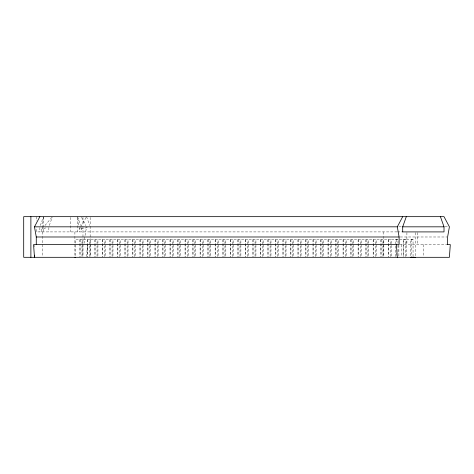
<?xml version="1.0" encoding="UTF-8"?>
<svg xmlns="http://www.w3.org/2000/svg" width="474" height="474" viewBox="0 0 474 474"><rect width="100%" height="100%" fill="white"/><g stroke="black" fill="none" stroke-linecap="round" stroke-linejoin="round"><path stroke-width="0.36" stroke-dasharray="2.37 1.78" d="M86.618 256.606L87.417 245.313M43.359 217.37L41.665 231.91M85.03 235.537L86.57 226.827M40.343 225.47L43.217 217.341M49.326 225.47L52.199 217.341M80.462 227.461L79.383 229.369L79.383 231.91M80.817 226.827L86.209 217.299M43.069 227.71L41.665 229.369L46.885 227.52M44.941 225.5L51.968 217.216M87.287 227.502L79.383 229.369L77.689 217.37M398.859 226.827L402.011 226.827M444.962 226.827L447.918 226.827M397.123 231.91L36.273 231.91L36.273 227.556M397.52 231.91L401.958 231.91M400.216 236.988L446.864 236.988M398.006 251.617L398.006 239.53L395.725 239.53L395.725 256.6M405.531 256.6L405.531 239.53L403.244 239.524L403.244 256.6M413.055 256.594L413.055 239.524L410.768 239.524L410.768 256.594M398.006 239.53L391.364 239.53L391.364 256.6M399.612 239.524L405.531 239.53M413.055 239.524L406.414 239.524L406.414 256.594M399.949 244.608L446.864 244.608M81.516 217.299L85.895 225.559M86.57 216.665L89.681 225.47M77.588 216.665L80.698 225.47M423.282 244.608L423.282 256.606M417.576 232.616L417.576 244.608M415.491 232.633L415.497 256.588M411.308 239.524L411.308 256.594M406.905 232.616L406.905 244.608M403.783 239.53L403.783 256.6M401.2 244.608L401.2 256.606M398.889 245.218L398.889 256.6M396.258 239.53L396.258 243.796M396.258 253.039L396.258 256.6M390.481 256.6L390.481 239.53L383.839 239.53L383.839 256.6M388.739 239.53L388.739 256.6M388.2 239.53L388.2 256.6M383.164 231.904L383.164 235.537M383.164 236.259L383.164 256.582M382.956 256.6L382.956 239.53L376.315 239.53L376.315 256.6M381.214 239.53L381.214 256.6M380.675 239.53L380.675 256.6M375.432 256.6L375.432 239.53L368.79 239.53L368.79 256.6M373.69 239.53L373.69 256.6M373.151 239.53L373.151 256.6M367.913 256.6L367.907 239.53L361.271 239.53L361.271 256.6M366.165 239.53L366.165 256.6M365.626 239.53L365.626 256.6M360.388 256.6L360.388 239.53L353.746 239.53L353.746 256.6M358.64 239.53L358.64 256.6M358.101 239.53L358.101 256.6M352.863 256.6L352.863 239.53L346.221 239.53L346.221 256.6M351.116 239.53L351.116 256.6M350.576 239.53L350.576 256.6M345.339 256.6L345.339 239.53L338.697 239.53L338.697 256.6M343.591 239.53L343.591 256.6M343.058 239.53L343.058 256.6M337.814 256.6L337.814 239.53L331.172 239.53L331.172 256.6M336.072 239.53L336.072 256.6M335.533 239.53L335.533 256.6M330.289 256.606L330.289 239.53L323.647 239.53L323.647 256.606M328.547 239.53L328.547 256.606M328.008 239.53L328.008 256.606M322.764 256.606L322.764 239.536L316.122 239.536L316.122 256.606M321.022 239.536L321.022 256.606M320.483 239.536L320.483 256.606M315.24 256.606L315.24 239.536L308.598 239.536L308.604 256.606M313.498 239.536L313.498 256.606M312.959 239.536L312.959 256.606M307.721 256.606L307.721 239.536L301.079 239.536L301.079 256.606M305.973 239.536L305.973 256.606M305.434 239.536L305.434 256.606M300.196 256.606L300.196 239.536L293.554 239.536L293.554 256.606M298.448 239.536L298.448 256.606M297.909 239.536L297.909 256.606M292.671 256.606L292.671 239.536L286.029 239.536L286.029 256.606M290.923 239.536L290.923 256.606M290.384 239.536L290.384 256.606M285.147 256.606L285.147 239.536L278.505 239.536L278.505 256.606M283.399 239.536L283.405 256.606M282.865 239.536L282.865 256.606M277.622 256.606L277.622 239.536L270.98 239.536L270.98 256.606M275.88 239.536L275.88 256.606M275.341 239.536L275.341 256.606M270.097 256.606L270.097 239.536L263.455 239.536L263.455 256.606M268.355 239.536L268.355 256.606M267.816 239.536L267.816 256.606M262.572 256.606L262.572 239.536L255.93 239.536L255.93 256.606M260.83 239.536L260.83 256.606M260.291 239.536L260.291 256.606M255.053 256.612L255.053 239.536L248.412 239.536L248.412 256.612M253.306 239.536L253.306 256.612M252.766 239.536L252.766 256.606M247.529 256.612L247.529 239.542L240.887 239.542L240.887 256.612M245.781 239.542L245.781 256.612M245.242 239.542L245.242 256.612M240.004 256.612L240.004 239.542L233.362 239.542L233.362 256.612M238.256 239.542L238.256 256.612M237.717 239.542L237.717 256.612M232.479 256.612L232.479 239.542L225.837 239.542L225.837 256.612M230.731 239.542L230.731 256.612M230.198 239.542L230.198 256.612M224.954 256.612L224.954 239.542L218.313 239.542L218.313 256.612M223.213 239.542L223.213 256.612M222.673 239.542L222.673 256.612M217.43 256.612L217.43 239.542L210.788 239.542L210.788 256.612M215.688 239.542L215.688 256.612M215.149 239.542L215.149 256.612M209.905 256.612L209.905 239.542L203.263 239.542L203.263 256.612M208.163 239.542L208.163 256.612M207.624 239.542L207.624 256.612M202.38 256.612L202.38 239.542L195.744 239.542L195.744 256.612M200.638 239.542L200.638 256.612M200.099 239.542L200.099 256.612M194.861 256.612L194.861 239.542L188.219 239.542L188.219 256.612M193.114 239.542L193.114 256.612M192.574 239.542L192.574 256.612M187.337 256.612L187.337 239.542L180.695 239.542L180.695 256.612M185.589 239.542L185.589 256.612M185.05 239.542L185.05 256.612M179.812 256.618L179.812 239.542L173.17 239.542L173.17 256.618M178.064 239.542L178.064 256.618M177.525 239.542L177.531 256.612M172.287 256.618L172.287 239.548L165.645 239.548L165.645 256.618M170.545 239.548L170.545 256.618M170.006 239.548L170.006 256.618M164.762 256.618L164.762 239.548L158.12 239.548L158.12 256.618M163.02 239.548L163.02 256.618M162.481 239.548L162.481 256.618M157.238 256.618L157.238 239.548L150.596 239.548L150.596 256.618M155.496 239.548L155.496 256.618M154.957 239.548L154.957 256.618M149.713 256.618L149.713 239.548L143.071 239.548L143.071 256.618M147.971 239.548L147.971 256.618M147.432 239.548L147.432 256.618M142.194 256.618L142.194 239.548L135.552 239.548L135.552 256.618M140.446 239.548L140.446 256.618M139.907 239.548L139.907 256.618M134.669 256.618L134.669 239.548L128.027 239.548L128.027 256.618M132.921 239.548L132.921 256.618M132.382 239.548L132.382 256.618M127.145 256.618L127.145 239.548L120.503 239.548L120.503 256.618M125.397 239.548L125.397 256.618M124.858 239.548L124.858 256.618M119.62 256.618L119.62 239.548L112.978 239.548L112.978 256.618M117.872 239.548L117.872 256.618M117.339 239.548L117.339 256.618M112.095 256.618L112.095 239.548L105.453 239.548L105.453 256.618M110.353 239.548L110.353 256.618M109.814 239.548L109.814 256.618M104.57 256.624L104.57 239.548L97.928 239.548L97.928 256.624M102.828 239.548L102.828 256.624M102.289 239.548L102.289 256.618M97.046 256.624L97.046 239.554L90.404 239.554L90.404 256.624M95.304 239.554L95.304 256.624M94.764 239.554L94.764 256.624M90.161 217.406L90.161 225.535M90.161 226.276L90.161 243.269M90.161 244.009L90.161 256.57M89.527 256.624L89.521 239.554L82.885 239.554L82.885 256.624M87.779 239.554L87.779 256.624M87.24 239.554L87.24 256.624M84.769 236.988L84.769 243.221M82.974 217.406L82.974 225.535M82.974 226.276L82.974 243.269M82.974 244.009L82.974 256.57M82.002 256.624L82.002 239.554L75.36 239.554L75.36 256.624M81.178 227.556L81.178 231.91M80.254 239.554L80.254 256.624M79.715 239.554L79.715 256.624M77.588 217.394L77.588 231.91M74.892 231.91L74.892 235.537M74.892 236.259L74.892 256.582M70.401 217.394L70.401 231.91M48.846 227.556L48.846 231.91M43.46 216.665L43.46 231.91M42.559 231.91L42.559 235.537M42.559 236.259L42.559 256.582M39.863 227.556L39.863 231.91M36.273 216.665L36.273 221.02M34.478 245.313L34.478 246.723"/><path stroke-width="0.71" d="M406.295 216.665L402.699 226.827L402.699 231.91M36.273 244.608L36.273 236.988L34.478 226.827L39.863 216.665M34.478 255.196L34.478 257.311L33.577 244.608L399.108 244.608L399.108 236.988L397.313 226.827L402.699 216.665M34.478 226.827L397.313 226.827M402.556 226.827L444.014 226.827L444.014 231.91L402.556 231.91M36.273 236.988L399.108 236.988M447.338 244.608L450.3 244.608L449.399 257.311L23.7 257.311L23.7 216.665L444.014 216.665L449.399 226.827L447.604 236.988L447.604 244.608M410.768 257.305L415.497 257.311M74.892 257.311L75.36 257.335M440.423 216.665L444.014 226.827M396.412 244.608L397.313 257.311M30.887 216.665L30.887 257.311"/></g></svg>
